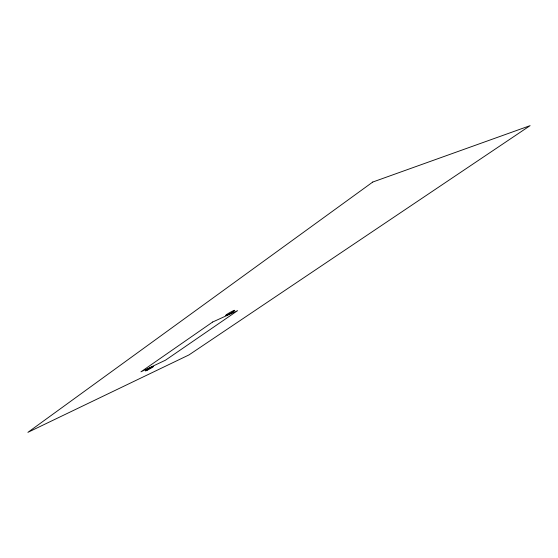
<?xml version="1.0" encoding="UTF-8"?>
<svg xmlns="http://www.w3.org/2000/svg" width="558" height="558" viewBox="0 0 558 558"><rect width="100%" height="100%" fill="white"/><g stroke="black" fill="none" stroke-linecap="round" stroke-linejoin="round"><path stroke-width="0.84" d="M372.779 182.027L27.9 432.345L188.981 354.916L530.1 125.655L372.779 182.027M212.668 322.015L140.965 371.809L165.503 360.175L237.589 310.66L212.668 322.015M147.521 370.08A4.771 0.377 -29 0 0 153.638 366.32A4.771 0.377 -29 0 0 147.228 369.501A4.771 0.377 -29 0 0 147.521 370.08M227.929 314.621A5.28 0.474 -29.4 0 0 234.758 310.325A5.28 0.474 -29.4 0 0 227.783 313.77A5.28 0.474 -29.4 0 0 227.929 314.621"/></g></svg>
